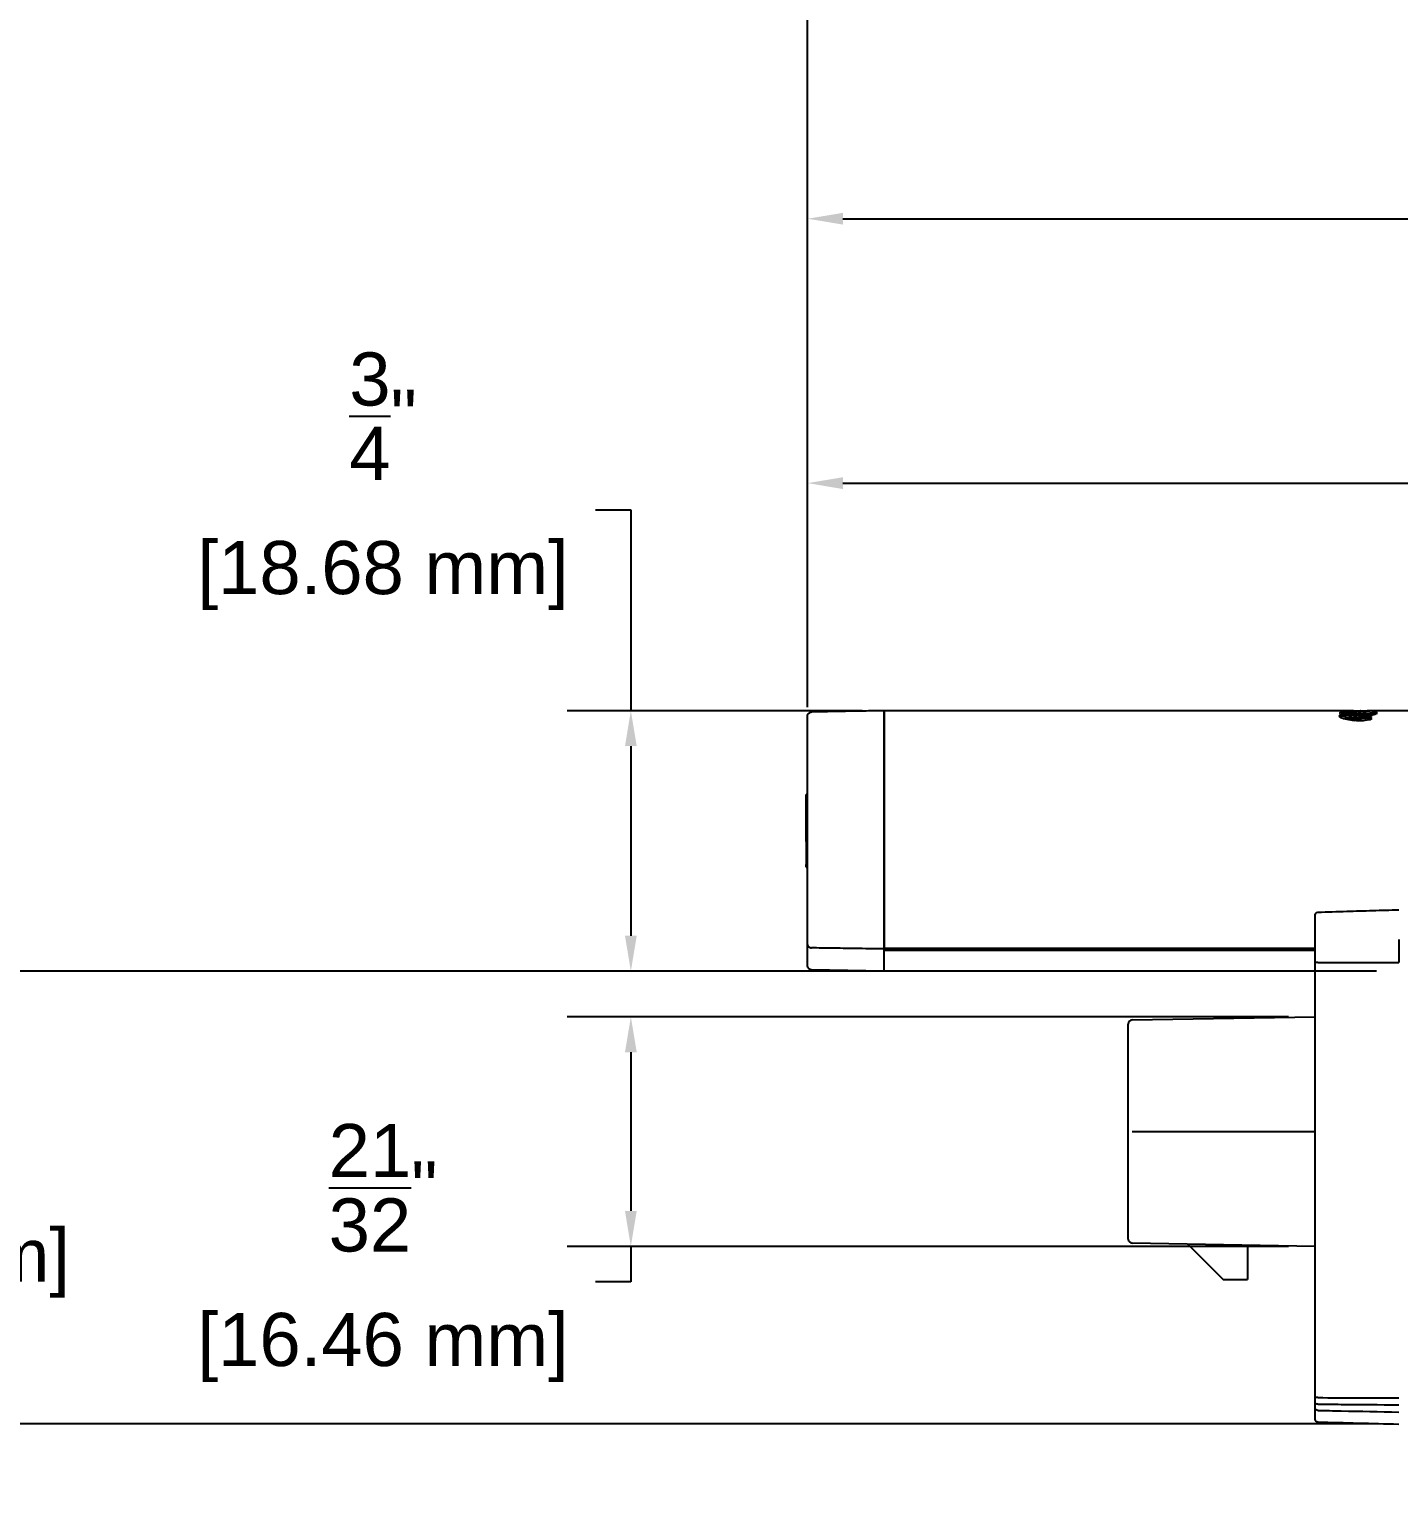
# Model space of a CAD drawing. Header units: inches. Extents: x -1 to 22.2, y 2.7 to 16.5.
# Drawn here: x 2.848 to 6.714, y 7.992 to 12.128 of the extents above; entities that cross this region are included whole.
import ezdxf

# ---------------------------------------------------------------- set-up
doc = ezdxf.new("R2010")
doc.units = ezdxf.units.IN
doc.header["$MEASUREMENT"] = 0
doc.layers.get('Defpoints').update_dxf_attribs({"color": 1})
doc.layers.add('Graze 2.0', color=7, linetype='Continuous')
doc.styles.get("Standard").update_dxf_attribs({"font": 'Arial.ttf'})
doc.dimstyles.new('.1 DIM', dxfattribs={"dimscale": 0, "dimtxt": 0.15, "dimasz": 0.1, "dimexe": 0.18, "dimexo": 0.0625, "dimgap": 0.09, "dimtad": 0, "dimtih": 1, "dimtoh": 1, "dimdec": 5, "dimzin": 0, "dimdsep": 46, "dimlunit": 4, "dimtxsty": 'Standard', "dimcen": 0.09, "dimadec": 0, "dimazin": 0, "dimtfac": 1, "dimtdec": 5, "dimtofl": 0, "dimtmove": 0, "dimatfit": 3, "dimfxl": 1, "dimtolj": 1, "dimtzin": 0, "dimarcsym": 0})

# ---------------------------------------------------------------- blocks, each defined once
blk = doc.blocks.new('*D7')
at = {"layer": 'Defpoints', "color": 0, "lineweight": -2, "transparency": 16777216}
for p, q in [((5.0452, 10.2466), (5.0452, 11.0274)), ((17.0452, 10.2466), (17.0452, 11.0274)), ((5.1452, 10.8474), (10.3873, 10.8474)), ((16.9452, 10.8474), (11.7031, 10.8474))]:
    blk.add_line(p, q, dxfattribs=at)
at = {"layer": 'Defpoints', "color": 0, "transparency": 16777216}
for p in [(5.0452, 10.8474), (5.0452, 10.1841), (17.0452, 10.1841)]:
    blk.add_point(p, dxfattribs=at)
for points in [[(5.1452, 10.864), (5.1452, 10.8307), (5.0452, 10.8474)], [(16.9452, 10.864), (16.9452, 10.8307), (17.0452, 10.8474)]]:
    blk.add_solid(points, dxfattribs=at)
at = {"layer": 'Defpoints', "color": 0, "transparency": 16777216, "char_height": 0.15, "attachment_point": 5}
for s, insert in [("\\A1;1'", (11.0452, 11.0124)), ('\\A1;[304.80 mm]', (11.0452, 10.6619))]:
    blk.add_mtext(s, dxfattribs=dict(at, insert=insert))
blk = doc.blocks.new('*D8')
at = {"layer": 'Defpoints', "color": 0, "lineweight": -2, "transparency": 16777216}
for p, q in [((4.4463, 10.7719), (4.5463, 10.7719)), ((4.5463, 10.7719), (4.5463, 10.205)), ((5.1992, 10.205), (4.3663, 10.205)), ((4.5463, 10.105), (4.5463, 9.5695)), ((5.1992, 9.4695), (4.3663, 9.4695))]:
    blk.add_line(p, q, dxfattribs=at)
at = {"layer": 'Defpoints', "color": 0, "transparency": 16777216}
for p in [(5.2617, 10.205), (4.5463, 9.4695), (5.2617, 9.4695)]:
    blk.add_point(p, dxfattribs=at)
for points in [[(4.5297, 10.105), (4.563, 10.105), (4.5463, 10.205)], [(4.5297, 9.5695), (4.563, 9.5695), (4.5463, 9.4695)]]:
    blk.add_solid(points, dxfattribs=at)
at = {"layer": 'Defpoints', "color": 0, "transparency": 16777216, "char_height": 0.15, "attachment_point": 5}
for s, insert in [('\\A1;{\\H1x;\\S3/4;}"', (3.8468, 11.0363)), ('\\A1;[18.68 mm]', (3.8468, 10.5864))]:
    blk.add_mtext(s, dxfattribs=dict(at, insert=insert))
blk = doc.blocks.new('*D9')
at = {"layer": 'Defpoints', "color": 0, "lineweight": -2, "transparency": 16777216}
for p, q in [((6.4029, 9.3407), (4.3663, 9.3407)), ((4.5463, 9.2407), (4.5463, 8.7929)), ((6.4029, 8.6929), (4.3663, 8.6929)), ((4.5463, 8.6929), (4.5463, 8.5929)), ((4.5463, 8.5929), (4.4463, 8.5929))]:
    blk.add_line(p, q, dxfattribs=at)
at = {"layer": 'Defpoints', "color": 0, "transparency": 16777216}
for p in [(6.4654, 9.3407), (4.5463, 8.6929), (6.4654, 8.6929)]:
    blk.add_point(p, dxfattribs=at)
for points in [[(4.5297, 9.2407), (4.563, 9.2407), (4.5463, 9.3407)], [(4.5297, 8.7929), (4.563, 8.7929), (4.5463, 8.6929)]]:
    blk.add_solid(points, dxfattribs=at)
at = {"layer": 'Defpoints', "color": 0, "transparency": 16777216, "char_height": 0.15, "attachment_point": 5}
for s, insert in [('\\A1;{\\H1x;\\S21/32;}"', (3.8468, 8.8583)), ('\\A1;[16.46 mm]', (3.8468, 8.4074))]:
    blk.add_mtext(s, dxfattribs=dict(at, insert=insert))
blk = doc.blocks.new('*D10')
at = {"layer": 'Defpoints', "color": 0, "lineweight": -2, "transparency": 16777216}
for p, q in [((2.4388, 9.5695), (2.4388, 9.6695)), ((6.652, 9.4695), (2.2588, 9.4695)), ((6.652, 8.1919), (2.2588, 8.1919)), ((2.4388, 8.0919), (2.4388, 7.9919))]:
    blk.add_line(p, q, dxfattribs=at)
at = {"layer": 'Defpoints', "color": 0, "transparency": 16777216}
for p in [(6.7145, 9.4695), (2.4388, 8.1919), (6.7145, 8.1919)]:
    blk.add_point(p, dxfattribs=at)
for points in [[(2.4222, 9.5695), (2.4555, 9.5695), (2.4388, 9.4695)], [(2.4222, 8.0919), (2.4555, 8.0919), (2.4388, 8.1919)]]:
    blk.add_solid(points, dxfattribs=at)
at = {"layer": 'Defpoints', "color": 0, "transparency": 16777216, "char_height": 0.15, "attachment_point": 5}
for s, insert in [('\\A1;1{\\H1x;\\S9/32;}"', (2.4388, 9.0971)), ('\\A1;[32.45 mm]', (2.4388, 8.6452))]:
    blk.add_mtext(s, dxfattribs=dict(at, insert=insert))
blk = doc.blocks.new('*D17')
at = {"layer": 'Defpoints', "color": 0, "lineweight": -2, "transparency": 16777216}
for p, q in [((5.0452, 10.2342), (5.0452, 11.7737)), ((18.1476, 10.2342), (18.1476, 11.7737)), ((5.1452, 11.5937), (10.9385, 11.5937)), ((18.0476, 11.5937), (12.2542, 11.5937))]:
    blk.add_line(p, q, dxfattribs=at)
at = {"layer": 'Defpoints', "color": 0, "transparency": 16777216}
for p in [(18.1476, 11.5937), (5.0452, 10.1717), (18.1476, 10.1717)]:
    blk.add_point(p, dxfattribs=at)
for points in [[(5.1452, 11.6104), (5.1452, 11.5771), (5.0452, 11.5937)], [(18.0476, 11.6104), (18.0476, 11.5771), (18.1476, 11.5937)]]:
    blk.add_solid(points, dxfattribs=at)
at = {"layer": 'Defpoints', "color": 0, "transparency": 16777216, "char_height": 0.15, "attachment_point": 5}
for s, insert in [('\\A1;1\'-1{\\H1x;\\S3/32;}"', (11.5964, 11.8602)), ('\\A1;[332.80 mm]', (11.5964, 11.4083))]:
    blk.add_mtext(s, dxfattribs=dict(at, insert=insert))
blk = doc.blocks.new('*D18')
at = {"layer": 'Defpoints', "color": 0, "lineweight": -2, "transparency": 16777216}
for p, q in [((5.0452, 10.2146), (5.0452, 12.6339)), ((18.5727, 10.2146), (18.5727, 12.6339)), ((5.1452, 12.4539), (11.1511, 12.4539)), ((18.4727, 12.4539), (12.4668, 12.4539))]:
    blk.add_line(p, q, dxfattribs=at)
at = {"layer": 'Defpoints', "color": 0, "transparency": 16777216}
for p in [(18.5727, 12.4539), (5.0452, 10.1521), (18.5727, 10.1521)]:
    blk.add_point(p, dxfattribs=at)
for points in [[(5.1452, 12.4706), (5.1452, 12.4373), (5.0452, 12.4539)], [(18.4727, 12.4706), (18.4727, 12.4373), (18.5727, 12.4539)]]:
    blk.add_solid(points, dxfattribs=at)
at = {"layer": 'Defpoints', "color": 0, "transparency": 16777216, "char_height": 0.15, "attachment_point": 5}
for s, insert in [('\\A1;1\'-1{\\H1x;\\S17/32;}"', (11.809, 12.7193)), ('\\A1;[343.60 mm]', (11.809, 12.2685))]:
    blk.add_mtext(s, dxfattribs=dict(at, insert=insert))

msp = doc.modelspace()

# ---------------------------------------------------------------- linework, layer by layer
at = {"layer": 'Graze 2.0'}
for p, q in [((6.587134, 10.204993), (6.605609, 10.204993)), ((6.606818, 10.204993), (6.625294, 10.204993)), ((6.653456, 10.197636), (6.653342, 10.197836)), ((5.04519, 9.914316), (5.04519, 9.975231)), ((5.261726, 9.905016), (5.261726, 9.980725)), ((5.261726, 9.980725), (5.261726, 9.905016)), ((5.041253, 9.911372), (5.041253, 9.96865)), ((5.04519, 9.96865), (5.041253, 9.96865)), ((5.04519, 9.911372), (5.041253, 9.911372)), ((5.041253, 9.836112), (5.041253, 9.911372)), ((5.041253, 9.836112), (5.041253, 9.770476)), ((5.04519, 9.836112), (5.041253, 9.836112)), ((5.04519, 9.770476), (5.041253, 9.770476)), ((5.041253, 9.763487), (5.041253, 9.770474)), ((5.041253, 9.763487), (5.04519, 9.763487)), ((5.041253, 9.763487), (5.041253, 9.76312)), ((5.041253, 9.76312), (5.04519, 9.76312)), ((5.041253, 9.763118), (5.04519, 9.763118)), ((6.478422, 9.533855), (5.261726, 9.533855)), ((5.261726, 9.528298), (5.261726, 9.530232)), ((6.478422, 9.528298), (5.261726, 9.528298)), ((5.261726, 9.469535), (5.056795, 9.473112)), ((6.478261, 8.266939), (6.478261, 9.495067)), ((6.478422, 9.469535), (5.261726, 9.469535)), ((5.950702, 9.302634), (5.950702, 9.320158)), ((5.962307, 9.331967), (6.478261, 9.340973)), ((5.950702, 9.064434), (5.950702, 9.302634)), ((5.950702, 8.969174), (5.950702, 9.064434)), ((5.962307, 9.016804), (6.478261, 9.016804)), ((5.950702, 8.730974), (5.950702, 8.969174)), ((5.950702, 8.71345), (5.950702, 8.730974)), ((6.478261, 8.692635), (5.962307, 8.701641)), ((6.118994, 8.698906), (6.218419, 8.599481)), ((6.287316, 8.695968), (6.287316, 8.599481)), ((6.218419, 8.599481), (6.287316, 8.599481)), ((6.478261, 8.249977), (6.478261, 8.266939)), ((6.478261, 8.236353), (6.478261, 8.249977)), ((6.478261, 8.204929), (6.478261, 8.236353))]:
    msp.add_line(p, q, dxfattribs=at)
at = {"layer": 'Graze 2.0', "extrusion": (6.12303e-17, 6.12303e-17, -1)}
msp.add_arc((-5.057001, 9.484921), 0.011811, 271, 0, dxfattribs=at)
at = {"layer": 'Graze 2.0'}
for centre, start, end in [((5.962513, 9.320158), 91, 180), ((5.962513, 8.71345), 180, 269)]:
    msp.add_arc(centre, 0.011811, start, end, dxfattribs=at)
for points, knots in [([(5.04519, 10.189607), (5.04519, 10.192665), (5.046434, 10.195704), (5.05072, 10.200066), (5.053738, 10.201363), (5.056795, 10.201416)], [0, 0, 0, 0, 0.5, 0.5, 1, 1, 1, 1]), ([(5.04519, 10.134743), (5.04519, 10.144132), (5.04519, 10.152148), (5.04519, 10.166063), (5.04519, 10.171718), (5.04519, 10.180716), (5.04519, 10.184085), (5.04519, 10.188506), (5.04519, 10.189607), (5.04519, 10.189607)], [0, 0, 0, 0, 0.25, 0.25, 0.5, 0.5, 0.75, 0.75, 1, 1, 1, 1]), ([(5.261726, 10.142997), (5.261726, 10.148199), (5.261726, 10.15306), (5.261726, 10.162171), (5.261726, 10.166448), (5.261726, 10.174278), (5.261726, 10.177829), (5.261726, 10.184279), (5.261726, 10.187189), (5.261726, 10.194908), (5.261726, 10.198692), (5.261726, 10.20376), (5.261726, 10.204993), (5.261726, 10.204993)], [0, 0, 0, 0, 0.125, 0.125, 0.25, 0.25, 0.375, 0.375, 0.5, 0.5, 0.75, 0.75, 1, 1, 1, 1]), ([(6.550279, 10.195685), (6.54962, 10.194869), (6.54899, 10.193995), (6.547529, 10.191863), (6.546692, 10.190567), (6.545764, 10.189189)], [0, 0, 0, 0, 0.43544601, 0.43544601, 1, 1, 1, 1]), ([(6.54577, 10.189302), (6.546607, 10.189401), (6.54752, 10.189501), (6.550993, 10.189851), (6.553951, 10.190099), (6.560544, 10.190598), (6.564265, 10.190851), (6.57217, 10.191348), (6.576346, 10.191594), (6.585152, 10.192099), (6.589657, 10.192346), (6.598715, 10.192842), (6.603336, 10.193097), (6.616655, 10.193843), (6.625126, 10.194345), (6.639282, 10.195337), (6.644986, 10.195841), (6.649078, 10.196398), (6.649483, 10.196457), (6.649859, 10.196517)], [0, 0, 0, 0, 0.04141227, 0.04141227, 0.14518618, 0.14518618, 0.24896009, 0.24896009, 0.35273399, 0.35273399, 0.4565079, 0.4565079, 0.56028181, 0.56028181, 0.76782962, 0.76782962, 0.97537744, 0.97537744, 1, 1, 1, 1]), ([(6.653204, 10.200243), (6.652805, 10.20001), (6.651951, 10.199782), (6.649361, 10.199325), (6.647598, 10.19909), (6.641195, 10.1984), (6.635278, 10.197939), (6.624886, 10.19725), (6.621103, 10.197019), (6.613309, 10.196559), (6.609275, 10.196329), (6.600924, 10.195867), (6.596719, 10.195639), (6.58838, 10.195178), (6.584176, 10.194944), (6.572122, 10.194258), (6.564594, 10.193792), (6.555244, 10.193107), (6.552394, 10.192873), (6.549211, 10.192572), (6.548508, 10.192502), (6.54784, 10.192433)], [0, 0, 0, 0, 0.08847086, 0.08847086, 0.17694172, 0.17694172, 0.35388345, 0.35388345, 0.44235431, 0.44235431, 0.53082517, 0.53082517, 0.61929603, 0.61929603, 0.7077669, 0.7077669, 0.88470862, 0.88470862, 0.97317948, 0.97317948, 1, 1, 1, 1]), ([(6.550279, 10.195685), (6.549101, 10.197485), (6.548804, 10.199033), (6.55015, 10.201621), (6.551755, 10.202579), (6.55433, 10.20328)], [0, 0, 0, 0, 0.5, 0.5, 1, 1, 1, 1]), ([(6.549839, 10.185859), (6.555623, 10.183978), (6.561839, 10.182242), (6.574753, 10.179426), (6.581433, 10.178346), (6.588361, 10.177724)], [0, 0, 0, 0, 0.5, 0.5, 1, 1, 1, 1]), ([(6.633703, 10.204155), (6.630457, 10.203805), (6.626443, 10.203446), (6.617544, 10.202745), (6.612537, 10.202389), (6.602236, 10.201685), (6.596802, 10.201332), (6.586265, 10.200626), (6.581018, 10.200274), (6.571437, 10.199568), (6.566971, 10.199214), (6.559429, 10.198512), (6.556249, 10.198153), (6.552828, 10.197639), (6.551908, 10.197472), (6.551177, 10.197305)], [0, 0, 0, 0, 0.15452968, 0.15452968, 0.30905935, 0.30905935, 0.46358903, 0.46358903, 0.6181187, 0.6181187, 0.77264838, 0.77264838, 0.92717805, 0.92717805, 1, 1, 1, 1]), ([(6.55433, 10.20328), (6.556138, 10.203544), (6.55835, 10.203801), (6.563566, 10.204322), (6.566567, 10.204587), (6.56981, 10.204847)], [0, 0, 0, 0, 0.5, 0.5, 1, 1, 1, 1]), ([(6.556244, 10.183853), (6.560425, 10.184378), (6.566316, 10.184905), (6.581647, 10.186067), (6.591474, 10.186702), (6.610888, 10.188002), (6.620074, 10.188635), (6.631279, 10.189616), (6.63459, 10.189958), (6.637183, 10.1903)], [0, 0, 0, 0, 0.24399812, 0.24399812, 0.54258897, 0.54258897, 0.84117983, 0.84117983, 1, 1, 1, 1]), ([(6.637591, 10.184937), (6.636898, 10.184842), (6.636147, 10.184748), (6.631659, 10.184222), (6.626914, 10.183794), (6.618677, 10.183151), (6.615788, 10.182941), (6.60973, 10.182511), (6.606545, 10.182293), (6.596991, 10.181654), (6.590366, 10.18122), (6.580122, 10.18052), (6.576223, 10.180241), (6.572602, 10.179963)], [0, 0, 0, 0, 0.05686827, 0.05686827, 0.31543018, 0.31543018, 0.44471114, 0.44471114, 0.57399209, 0.57399209, 0.83255401, 0.83255401, 1, 1, 1, 1]), ([(6.595226, 10.177265), (6.594076, 10.177299), (6.59177, 10.177367), (6.5895, 10.177605), (6.588361, 10.177724)], [0, 0, 0, 0, 0.49854223, 1, 1, 1, 1]), ([(6.595226, 10.177265), (6.601948, 10.17697), (6.608622, 10.177138), (6.621884, 10.178298), (6.628456, 10.179293), (6.634785, 10.180559)], [0, 0, 0, 0, 0.5, 0.5, 1, 1, 1, 1]), ([(6.60561, 10.204993), (6.611179, 10.204993), (6.616422, 10.20499), (6.626047, 10.204787), (6.630254, 10.204586), (6.633703, 10.204155)], [0, 0, 0, 0, 0.5, 0.5, 1, 1, 1, 1]), ([(6.639, 10.183134), (6.638174, 10.184077), (6.637397, 10.184999), (6.63592, 10.186794), (6.63522, 10.187667), (6.634542, 10.18851)], [0, 0, 0, 0, 0.49947671, 0.49947671, 1, 1, 1, 1]), ([(5.04519, 9.975231), (5.04519, 10.00322), (5.04519, 10.030436), (5.04519, 10.083581), (5.04519, 10.10946), (5.04519, 10.134743)], [0, 0, 0, 0, 0.5, 0.5, 1, 1, 1, 1]), ([(5.261726, 9.980725), (5.261726, 10.009185), (5.261726, 10.036873), (5.261726, 10.090926), (5.261726, 10.117287), (5.261726, 10.142997)], [0, 0, 0, 0, 0.5, 0.5, 1, 1, 1, 1]), ([(5.04519, 9.544924), (5.04519, 9.550956), (5.04519, 9.557137), (5.04519, 9.569946), (5.04519, 9.576537), (5.04519, 9.596781), (5.04519, 9.610918), (5.04519, 9.654513), (5.04519, 9.685216), (5.04519, 9.748482), (5.04519, 9.781035), (5.04519, 9.830703), (5.04519, 9.847396), (5.04519, 9.872538), (5.04519, 9.880934), (5.04519, 9.897706), (5.04519, 9.906101), (5.04519, 9.914316)], [0, 0, 0, 0, 0.0625, 0.0625, 0.125, 0.125, 0.25, 0.25, 0.5, 0.5, 0.75, 0.75, 0.875, 0.875, 0.9375, 0.9375, 1, 1, 1, 1]), ([(5.261726, 9.532383), (5.261726, 9.534984), (5.261726, 9.537594), (5.261726, 9.543386), (5.261726, 9.546568), (5.261726, 9.556263), (5.261726, 9.562925), (5.261726, 9.583416), (5.261726, 9.597717), (5.261726, 9.641782), (5.261726, 9.672798), (5.261726, 9.736829), (5.261726, 9.769869), (5.261726, 9.820212), (5.261726, 9.837139), (5.261726, 9.862636), (5.261726, 9.871154), (5.261726, 9.888165), (5.261726, 9.896688), (5.261726, 9.905016)], [0, 0, 0, 0, 0.02674934, 0.02674934, 0.05814452, 0.05814452, 0.12093488, 0.12093488, 0.24651562, 0.24651562, 0.49767708, 0.49767708, 0.74883854, 0.74883854, 0.87441927, 0.87441927, 0.93720963, 0.93720963, 1, 1, 1, 1]), ([(6.485929, 9.63634), (6.513247, 9.637144), (6.540564, 9.637948), (6.592315, 9.639471), (6.616748, 9.64019), (6.665615, 9.641627), (6.690048, 9.642345), (6.714482, 9.643063)], [0, 0, 0, 0, 0.35857204, 0.35857204, 0.67928602, 0.67928602, 1, 1, 1, 1]), ([(6.478261, 9.627482), (6.478261, 9.629595), (6.478947, 9.63175), (6.481642, 9.635104), (6.483705, 9.636275), (6.485929, 9.63634)], [0, 0, 0, 0, 0.5, 0.5, 1, 1, 1, 1]), ([(6.478261, 9.547374), (6.478261, 9.556343), (6.478261, 9.564917), (6.478261, 9.580769), (6.478261, 9.58804), (6.478261, 9.607968), (6.478261, 9.618664), (6.478261, 9.627482)], [0, 0, 0, 0, 0.25, 0.25, 0.5, 0.5, 1, 1, 1, 1]), ([(6.714482, 9.558902), (6.714482, 9.555257), (6.714482, 9.551219), (6.714482, 9.544367), (6.714482, 9.541953), (6.714482, 9.536809), (6.714482, 9.534094), (6.714482, 9.528483), (6.714482, 9.525572), (6.714482, 9.519512), (6.714482, 9.516341), (6.714482, 9.506804), (6.714482, 9.500329), (6.714482, 9.493735)], [0, 0, 0, 0, 0.25, 0.25, 0.375, 0.375, 0.5, 0.5, 0.625, 0.625, 0.75, 0.75, 1, 1, 1, 1]), ([(5.04519, 9.544924), (5.04519, 9.542442), (5.046439, 9.539956), (5.050713, 9.536413), (5.053709, 9.535352), (5.056795, 9.535308)], [0, 0, 0, 0, 0.5, 0.5, 1, 1, 1, 1]), ([(5.04519, 9.484921), (5.04519, 9.484921), (5.04519, 9.486826), (5.04519, 9.493262), (5.04519, 9.497822), (5.04519, 9.514345), (5.04519, 9.528894), (5.04519, 9.544924)], [0, 0, 0, 0, 0.25, 0.25, 0.5, 0.5, 1, 1, 1, 1]), ([(5.261726, 9.532395), (5.23426, 9.532786), (5.206795, 9.533176), (5.156973, 9.533884), (5.134616, 9.534202), (5.093772, 9.534783), (5.075283, 9.535045), (5.056795, 9.535308)], [0, 0, 0, 0, 0.40207111, 0.40207111, 0.72934977, 0.72934977, 1, 1, 1, 1]), ([(5.261726, 9.469534), (5.261726, 9.469535), (5.261726, 9.471402), (5.261726, 9.476323), (5.261726, 9.478321), (5.261726, 9.482881), (5.261726, 9.485448), (5.261726, 9.493885), (5.261726, 9.50046), (5.261726, 9.514858), (5.261726, 9.522706), (5.261726, 9.531492), (5.261726, 9.531938), (5.261726, 9.532383)], [0, 0, 0, 0, 0.24670337, 0.24670337, 0.37005505, 0.37005505, 0.49340674, 0.49340674, 0.7401101, 0.7401101, 0.98681347, 0.98681347, 1, 1, 1, 1]), ([(6.478261, 9.495067), (6.478261, 9.500398), (6.478261, 9.505699), (6.478261, 9.515912), (6.478261, 9.520853), (6.478261, 9.529782), (6.478261, 9.533897), (6.478261, 9.541192), (6.478261, 9.544429), (6.478261, 9.547374)], [0, 0, 0, 0, 0.25, 0.25, 0.5, 0.5, 0.75, 0.75, 1, 1, 1, 1]), ([(6.485929, 9.494316), (6.483884, 9.494321), (6.481906, 9.494406), (6.479085, 9.494683), (6.478261, 9.494877), (6.478261, 9.495067)], [0, 0, 0, 0, 0.5, 0.5, 1, 1, 1, 1]), ([(6.485929, 9.494316), (6.5206, 9.494228), (6.55527, 9.494141), (6.631454, 9.493947), (6.672968, 9.493841), (6.714482, 9.493735)], [0, 0, 0, 0, 0.45508746, 0.45508746, 1, 1, 1, 1]), ([(6.485929, 8.265835), (6.483884, 8.265843), (6.481906, 8.265965), (6.479084, 8.266371), (6.478261, 8.266656), (6.478261, 8.266939)], [0, 0, 0, 0, 0.5, 0.5, 1, 1, 1, 1]), ([(6.485929, 8.24746), (6.483883, 8.247477), (6.481905, 8.247755), (6.479084, 8.248679), (6.478261, 8.249328), (6.478261, 8.249977)], [0, 0, 0, 0, 0.5, 0.5, 1, 1, 1, 1]), ([(6.485929, 8.22991), (6.483884, 8.229954), (6.481905, 8.23067), (6.479084, 8.233041), (6.478261, 8.2347), (6.478261, 8.236353)], [0, 0, 0, 0, 0.5, 0.5, 1, 1, 1, 1]), ([(6.485929, 8.24746), (6.507942, 8.247277), (6.529954, 8.247094), (6.606138, 8.246461), (6.66031, 8.246013), (6.714482, 8.245565)], [0, 0, 0, 0, 0.28893926, 0.28893926, 1, 1, 1, 1]), ([(6.485929, 8.197057), (6.483874, 8.197111), (6.48189, 8.197996), (6.479077, 8.200897), (6.478261, 8.202923), (6.478261, 8.204929)], [0, 0, 0, 0, 0.5, 0.5, 1, 1, 1, 1]), ([(6.485929, 8.22991), (6.507942, 8.229438), (6.529954, 8.228967), (6.606139, 8.227334), (6.66031, 8.226174), (6.714482, 8.225013)], [0, 0, 0, 0, 0.28893948, 0.28893948, 1, 1, 1, 1])]:
    msp.add_open_spline(points, degree=3, knots=knots, dxfattribs=at)
for points, degree in [([(5.261726, 10.204993), (5.056795, 10.201416)], 1), ([(6.587133, 10.204993), (5.261726, 10.204993)], 1), ([(5.261726, 10.204993), (5.261726, 10.204993), (5.261726, 10.181023), (5.261726, 10.142997)], 3), ([(6.545764, 10.189189), (6.546971, 10.188101), (6.548329, 10.186988), (6.549839, 10.185859)], 3), ([(6.56981, 10.204847), (6.562832, 10.204688), (6.557158, 10.204322), (6.55433, 10.20328)], 3), ([(6.56981, 10.204847), (6.574983, 10.204989), (6.580911, 10.204993), (6.587133, 10.204993)], 3), ([(6.606818, 10.204993), (6.605609, 10.204993)], 1), ([(15.465086, 10.204993), (6.625294, 10.204993)], 1), ([(6.653204, 10.200243), (6.647924, 10.202302), (6.641683, 10.203515), (6.633703, 10.204155)], 3), ([(6.640334, 10.193127), (6.638857, 10.191644), (6.636917, 10.190083), (6.634542, 10.18851)], 3), ([(6.634785, 10.180559), (6.636265, 10.181405), (6.63767, 10.182266), (6.639, 10.183134)], 3), ([(6.640334, 10.193127), (6.645364, 10.194653), (6.649789, 10.196283), (6.653342, 10.197836)], 3), ([(6.653342, 10.197836), (6.653531, 10.198713), (6.653491, 10.199523), (6.653204, 10.200243)], 3), ([(5.261726, 10.142997), (5.261726, 10.101574), (5.261726, 10.043349), (5.261726, 9.980725)], 3), ([(5.261726, 9.905016), (5.261726, 9.851878), (5.261726, 9.641568), (5.261726, 9.533855)], 3), ([(5.261726, 9.469534), (5.261726, 9.469535), (5.261726, 9.492615), (5.261726, 9.528298)], 3), ([(6.485929, 8.265835), (6.562113, 8.265556), (6.638297, 8.265276), (6.714482, 8.264998)], 3), ([(6.485929, 8.197057), (6.562113, 8.195062), (6.638297, 8.193067), (6.714482, 8.191072)], 3)]:
    msp.add_open_spline(points, degree=degree, dxfattribs=at)

# ---------------------------------------------------------------- dimensions: what is measured, and where the dimension line sits
at = {"layer": 'Defpoints'}
for base, p1, p2, picture, middle in [((18.572749, 12.453937), (5.04519, 10.152148), (18.572749, 10.152148), '*D18', (11.80897, 12.453937)), ((18.147552, 11.593737), (5.04519, 10.171718), (18.147552, 10.171718), '*D17', (11.596371, 11.593737))]:
    dim = msp.add_linear_dim(base=base, p1=p1, p2=p2, dimstyle='.1 DIM', override={"dimscale": 1, "dimpost": '\\X'}, dxfattribs=at)
    dim.commit()
    dim.dimension.update_dxf_attribs({"geometry": picture, "text_midpoint": middle})
dim = msp.add_linear_dim(base=(4.546322, 9.469534), p1=(5.261726, 10.204993), p2=(5.261726, 9.469534), angle=90, dimstyle='.1 DIM', override={"dimscale": 1, "dimpost": '\\X', "dimtmove": 1}, dxfattribs=at)
dim.commit()
dim.dimension.update_dxf_attribs({"geometry": '*D8', "text_midpoint": (4.247685, 10.771893), "dimtype": 160})
dim = msp.add_linear_dim(base=(5.04519, 10.847368), p1=(17.04519, 10.184093), p2=(5.04519, 10.184093), dimstyle='.1 DIM', override={"dimscale": 1, "dimpost": '\\X'}, dxfattribs=at)
dim.commit()
dim.dimension.update_dxf_attribs({"geometry": '*D7', "text_midpoint": (11.04519, 10.847368), "dimtype": 160})
for base, p1, p2, picture, middle in [((2.4388359, 8.1918599), (6.7144816, 9.4695346), (6.7144816, 8.1918599), '*D10', (2.4388359, 8.8306972)), ((4.546322, 8.69286), (6.465382, 9.340748), (6.465382, 8.69286), '*D9', (3.846772, 8.59286))]:
    dim = msp.add_linear_dim(base=base, p1=p1, p2=p2, angle=90, dimstyle='.1 DIM', override={"dimscale": 1, "dimpost": '\\X'}, dxfattribs=at)
    dim.commit()
    dim.dimension.update_dxf_attribs({"geometry": picture, "text_midpoint": middle})

doc.saveas('drawing.dxf')
